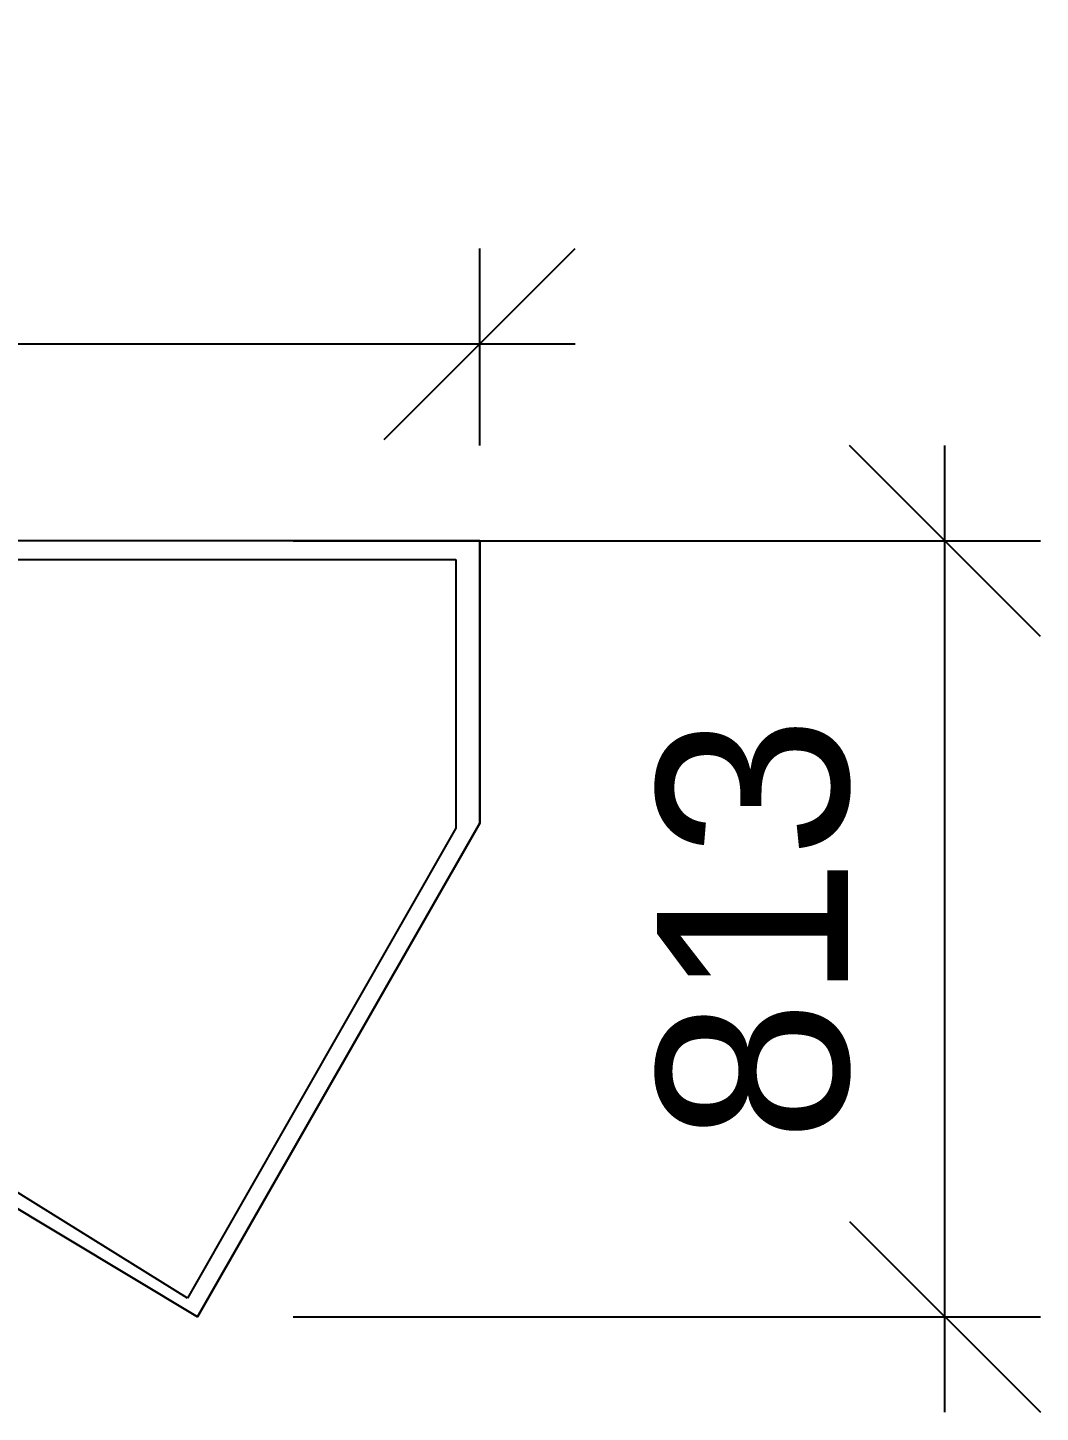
# Model space of a CAD drawing. Header units: millimetres. Extents: x 3103 to 179340, y -10977 to 70536.
# Drawn here: x 88556 to 89617, y 29659 to 31110 of the extents above; entities that cross this region are included whole.
import ezdxf

# ---------------------------------------------------------------- set-up
doc = ezdxf.new("R2010")
doc.units = ezdxf.units.MM
doc.header["$LTSCALE"] = 0.5
doc.layers.add('MEBEL', color=1, linetype='Continuous')
doc.styles.add('WROMLATS', font='wromlats.shx', dxfattribs={"bigfont": 'bigfont.shx'})
doc.dimstyles.new('juka', dxfattribs={"dimscale": 100, "dimtxt": 2, "dimasz": 2, "dimexe": 1, "dimexo": 1, "dimgap": 1, "dimtad": 1, "dimtoh": 1, "dimdec": 0, "dimzin": 0, "dimdsep": 46, "dimtxsty": 'WROMLATS', "dimblk": 'OBLIQUE', "dimcen": -3, "dimdle": 1, "dimclrd": 256, "dimclre": 256, "dimclrt": 256, "dimadec": 0, "dimazin": 0, "dimtfac": 1, "dimtdec": 0, "dimtix": 1, "dimtmove": 2, "dimatfit": 3, "dimldrblk": 'ORIGIN2', "dimfxl": 1, "dimtvp": 2.5, "dimtolj": 1, "dimtzin": 0, "dimarcsym": 0})

# ---------------------------------------------------------------- blocks, each defined once
blk = doc.blocks.new('_Oblique')
at = {"color": 0, "lineweight": -2}
blk.add_line((-0.5, -0.5), (0.5, 0.5), dxfattribs=at)
blk = doc.blocks.new('*D719')
at = {"layer": 'Defpoints', "color": 0, "transparency": 16777216}
for p in [(89029.9, 30778.5), (87404.3, 30572.2), (89029.9, 30572.2)]:
    blk.add_point(p, dxfattribs=at)
at = {"layer": 'MEBEL', "lineweight": -2, "transparency": 16777216}
for p, q in [((87404.3, 30672.2), (87404.3, 30878.5)), ((89029.9, 30672.2), (89029.9, 30878.5)), ((87304.3, 30778.5), (89129.9, 30778.5))]:
    blk.add_line(p, q, dxfattribs=at)
at = {"layer": 'MEBEL', "lineweight": -2, "transparency": 16777216, "xscale": 200, "yscale": 200, "zscale": 200, "rotation": 180}
blk.add_blockref('_Oblique', (87404.3, 30778.5), dxfattribs=at)
at = {"layer": 'MEBEL', "lineweight": -2, "transparency": 16777216, "xscale": 200, "yscale": 200, "zscale": 200}
blk.add_blockref('_Oblique', (89029.9, 30778.5), dxfattribs=at)
at = {"layer": 'MEBEL', "transparency": 16777216, "insert": (88217.1, 30978.5), "char_height": 200, "attachment_point": 5, "style": 'WROMLATS'}
blk.add_mtext('\\A1;1626', dxfattribs=at)
blk = doc.blocks.new('_Origin2')
at = {"color": 0, "linetype": 'ByBlock', "lineweight": -2}
blk.add_line((-0.5, 0), (-1, 0), dxfattribs=at)
for radius in [0.5, 0.25]:
    blk.add_circle((0, 0), radius, dxfattribs=at)
blk = doc.blocks.new('*D720')
at = {"layer": 'Defpoints', "color": 0, "transparency": 16777216}
for p in [(88734.3, 30572.1), (89517.1, 30572.1), (88734.3, 29759.5)]:
    blk.add_point(p, dxfattribs=at)
at = {"layer": 'MEBEL', "lineweight": -2, "transparency": 16777216}
for p, q in [((89517.1, 29659.5), (89517.1, 30672.1)), ((88834.3, 30572.1), (89617.1, 30572.1)), ((88834.3, 29759.5), (89617.1, 29759.5))]:
    blk.add_line(p, q, dxfattribs=at)
at = {"layer": 'MEBEL', "lineweight": -2, "transparency": 16777216, "xscale": 200, "yscale": 200, "zscale": 200}
for p, rotation in [((89517.1, 30572.1), 90), ((89517.1, 29759.5), 270)]:
    blk.add_blockref('_Oblique', p, dxfattribs=dict(at, rotation=rotation))
at = {"layer": 'MEBEL', "transparency": 16777216, "insert": (89317.1, 30165.8), "char_height": 200, "attachment_point": 5, "rotation": 90, "style": 'WROMLATS'}
blk.add_mtext('\\A1;813', dxfattribs=at)
blk = doc.blocks.new('ms_34')
for p, q in [((1625.59047, 0), (-0.072024, 0)), ((1625.59047, 0), (1625.518368, -0.036336)), ((1625.59047, -295.516494), (1625.59047, 0)), ((1625.518368, -0.036336), (0, -0.036336)), ((1625.518368, -0.036336), (1625.518368, -295.526508)), ((24.951912, -19.634346), (1600.566246, -19.634346)), ((1600.566246, -19.634346), (1600.566246, -300.87147)), ((1600.566246, -300.87147), (1319.273472, -793.037226)), ((1625.518368, -295.526508), (1329.96969, -812.63466)), ((1330.01547, -812.670708), (1625.59047, -295.516494)), ((1319.273472, -793.037226), (970.642092, -576.533322)), ((1329.96969, -812.63466), (960.533808, -591.016962)), ((960.546684, -591.033558), (1330.01547, -812.670708)), ((1330.01547, -812.670708), (1329.96969, -812.63466))]:
    blk.add_line(p, q)

msp = doc.modelspace()

# ---------------------------------------------------------------- block references
at = {"layer": 'MEBEL'}
msp.add_blockref('ms_34', (87404.3, 30572.2), dxfattribs=at)

# ---------------------------------------------------------------- dimensions: what is measured, and where the dimension line sits
dim = msp.add_linear_dim(base=(89029.9, 30778.5), p1=(87404.3, 30572.2), p2=(89029.9, 30572.2), dimstyle='juka', dxfattribs=at)
dim.commit()
dim.dimension.update_dxf_attribs({"geometry": '*D719', "text_midpoint": (88217.1, 30978.5)})
dim = msp.add_linear_dim(base=(89517.1, 30572.1), p1=(88734.3, 29759.5), p2=(88734.3, 30572.1), angle=90, dimstyle='juka', dxfattribs=at)
dim.commit()
dim.dimension.update_dxf_attribs({"geometry": '*D720', "text_midpoint": (89317.1, 30165.8)})

doc.saveas('drawing.dxf')
